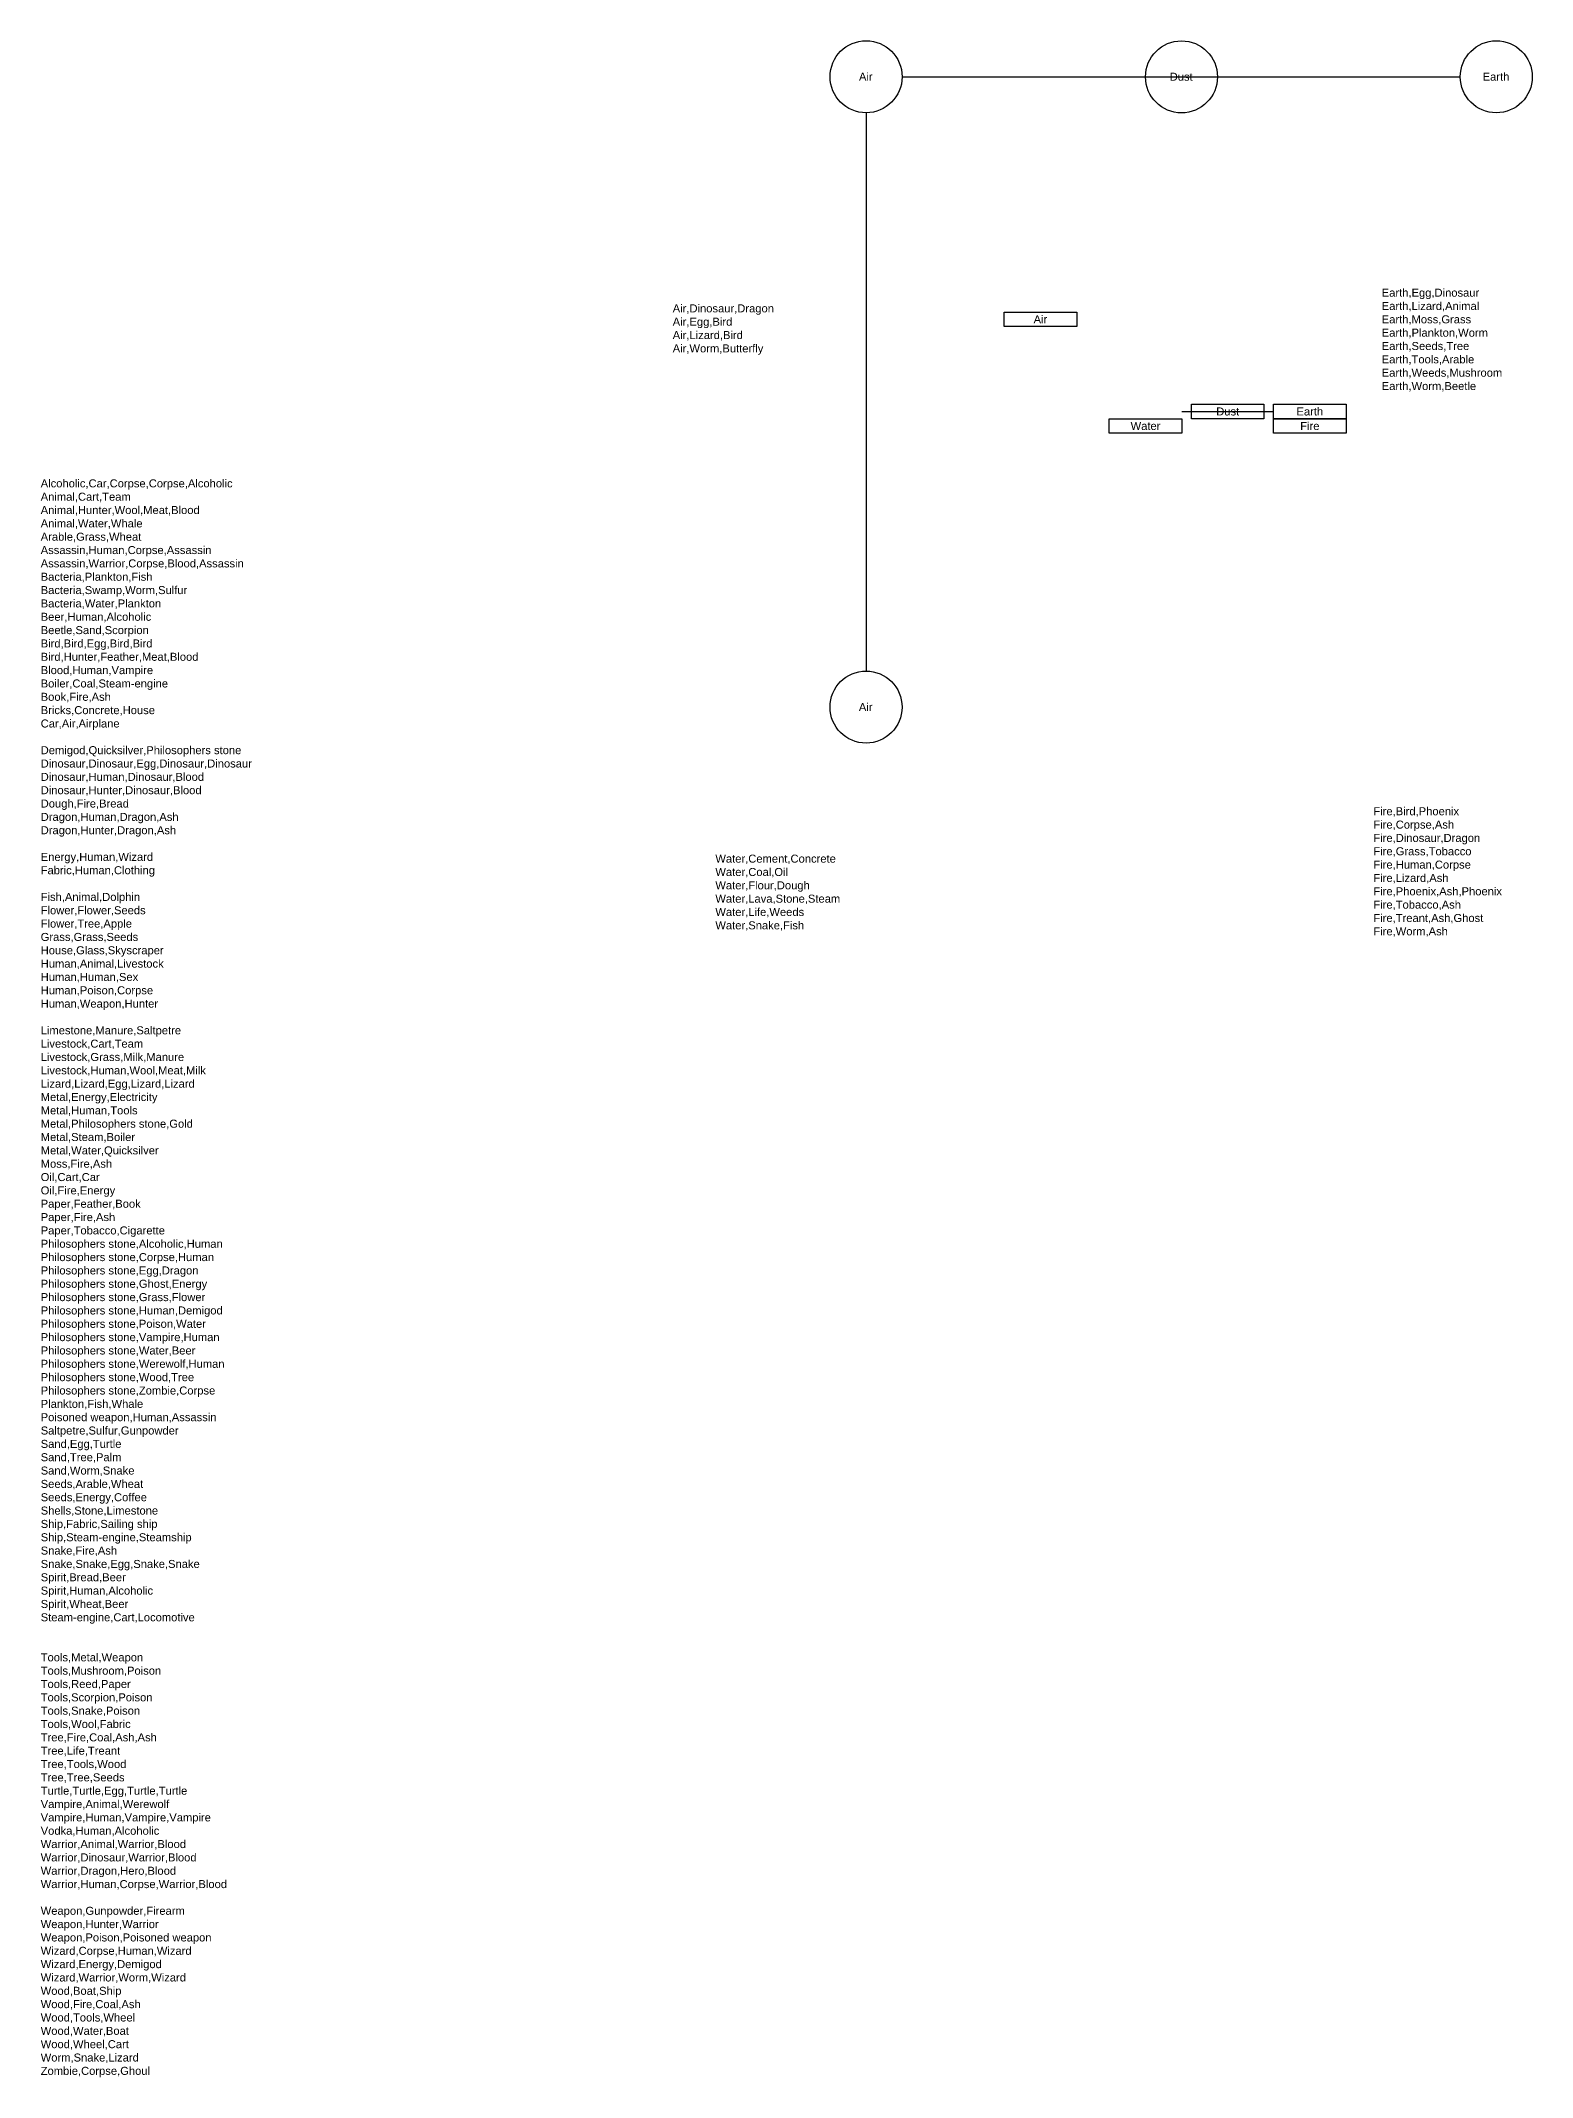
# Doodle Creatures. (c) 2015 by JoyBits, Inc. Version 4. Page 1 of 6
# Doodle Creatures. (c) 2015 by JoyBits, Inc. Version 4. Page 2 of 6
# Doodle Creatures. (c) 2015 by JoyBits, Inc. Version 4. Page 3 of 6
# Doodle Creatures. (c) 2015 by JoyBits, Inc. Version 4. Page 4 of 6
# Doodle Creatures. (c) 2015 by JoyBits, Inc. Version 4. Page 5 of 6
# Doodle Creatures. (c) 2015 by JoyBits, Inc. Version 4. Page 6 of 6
# Model space of a CAD drawing. Header units: millimetres. Extents: x 1066 to 3127, y 223 to 2380.
# Drawn here: x 1066 to 1532, y 223 to 860 of the extents above; entities that cross this region are included whole.
import ezdxf

# ---------------------------------------------------------------- set-up
doc = ezdxf.new("R2010")
doc.units = ezdxf.units.MM
doc.styles.get("Standard").update_dxf_attribs({"font": 'arial.ttf'})

msp = doc.modelspace()

# ---------------------------------------------------------------- linework, layer by layer
for p, q in [((1335.13, 848.28), (1509.56, 848.26)), ((1323.88, 837.03), (1323.86, 662.61)), ((1422.55, 743.7), (1451.2, 743.7))]:
    msp.add_line(p, q)
for points in [[(1367.01, 774.77), (1389.7, 774.77), (1389.7, 770.25), (1367.01, 770.25)], [(1425.53, 745.96), (1448.22, 745.96), (1448.22, 741.44), (1425.53, 741.44)], [(1451.2, 745.96), (1473.89, 745.96), (1473.89, 741.44), (1451.2, 741.44)], [(1399.86, 741.44), (1422.55, 741.44), (1422.55, 736.91), (1399.86, 736.91)], [(1451.2, 741.44), (1473.89, 741.44), (1473.89, 736.91), (1451.2, 736.91)]]:
    msp.add_lwpolyline(points, close=True)
for centre in [(1323.88, 848.28), (1422.44, 848.25), (1520.81, 848.26), (1323.86, 651.36)]:
    msp.add_circle(centre, 11.25)

# ---------------------------------------------------------------- texts
at = {"char_height": 2.5}
for s, insert, width, attachment_point in [('Air', (1323.79, 848.31), 22.686, 5), ('Dust', (1422.34, 848.27), 22.686, 5), ('Earth', (1520.71, 848.28), 22.686, 5), ('Air,Dinosaur,Dragon\\PAir,Egg,Bird\\PAir,Lizard,Bird\\PAir,Worm,Butterfly', (1263.45, 777.17), 32.9701, 1), ('Earth,Egg,Dinosaur\\PEarth,Lizard,Animal\\PEarth,Moss,Grass\\PEarth,Plankton,Worm\\PEarth,Seeds,Tree\\PEarth,Tools,Arable\\PEarth,Weeds,Mushroom\\PEarth,Worm,Beetle', (1485.01, 782.08), 39.0115, 1), ('Air', (1378.36, 772.51), 22.686, 5), ('Dust', (1436.88, 743.7), 22.686, 5), ('Earth', (1462.55, 743.7), 22.686, 5), ('Water', (1411.2, 739.17), 22.686, 5), ('Fire', (1462.55, 739.17), 22.686, 5), ('\\PAlcoholic,Car,Corpse,Corpse,Alcoholic\\PAnimal,Cart,Team\\PAnimal,Hunter,Wool,Meat,Blood\\PAnimal,Water,Whale\\PArable,Grass,Wheat\\PAssassin,Human,Corpse,Assassin\\PAssassin,Warrior,Corpse,Blood,Assassin\\PBacteria,Plankton,Fish\\PBacteria,Swamp,Worm,Sulfur\\PBacteria,Water,Plankton\\PBeer,Human,Alcoholic\\PBeetle,Sand,Scorpion\\PBird,Bird,Egg,Bird,Bird\\PBird,Hunter,Feather,Meat,Blood\\PBlood,Human,Vampire\\PBoiler,Coal,Steam-engine\\PBook,Fire,Ash\\PBricks,Concrete,House\\PCar,Air,Airplane\\P\\PDemigod,Quicksilver,Philosophers stone\\PDinosaur,Dinosaur,Egg,Dinosaur,Dinosaur\\PDinosaur,Human,Dinosaur,Blood\\PDinosaur,Hunter,Dinosaur,Blood\\PDough,Fire,Bread\\PDragon,Human,Dragon,Ash\\PDragon,Hunter,Dragon,Ash\\P\\PEnergy,Human,Wizard\\PFabric,Human,Clothing\\P\\PFish,Animal,Dolphin\\PFlower,Flower,Seeds\\PFlower,Tree,Apple\\PGrass,Grass,Seeds\\PHouse,Glass,Skyscraper\\PHuman,Animal,Livestock\\PHuman,Human,Sex\\PHuman,Poison,Corpse\\PHuman,Weapon,Hunter\\P\\PLimestone,Manure,Saltpetre\\PLivestock,Cart,Team\\PLivestock,Grass,Milk,Manure\\PLivestock,Human,Wool,Meat,Milk\\PLizard,Lizard,Egg,Lizard,Lizard\\PMetal,Energy,Electricity\\PMetal,Human,Tools\\PMetal,Philosophers stone,Gold\\PMetal,Steam,Boiler\\PMetal,Water,Quicksilver\\PMoss,Fire,Ash\\POil,Cart,Car\\POil,Fire,Energy\\PPaper,Feather,Book\\PPaper,Fire,Ash\\PPaper,Tobacco,Cigarette\\PPhilosophers stone,Alcoholic,Human\\PPhilosophers stone,Corpse,Human\\PPhilosophers stone,Egg,Dragon\\PPhilosophers stone,Ghost,Energy\\PPhilosophers stone,Grass,Flower\\PPhilosophers stone,Human,Demigod\\PPhilosophers stone,Poison,Water\\PPhilosophers stone,Vampire,Human\\PPhilosophers stone,Water,Beer\\PPhilosophers stone,Werewolf,Human\\PPhilosophers stone,Wood,Tree\\PPhilosophers stone,Zombie,Corpse\\PPlankton,Fish,Whale\\PPoisoned weapon,Human,Assassin\\PSaltpetre,Sulfur,Gunpowder\\PSand,Egg,Turtle\\PSand,Tree,Palm\\PSand,Worm,Snake\\PSeeds,Arable,Wheat\\PSeeds,Energy,Coffee\\PShells,Stone,Limestone\\PShip,Fabric,Sailing ship\\PShip,Steam-engine,Steamship\\PSnake,Fire,Ash\\PSnake,Snake,Egg,Snake,Snake\\PSpirit,Bread,Beer\\PSpirit,Human,Alcoholic\\PSpirit,Wheat,Beer\\PSteam-engine,Cart,Locomotive\\P\\P\\PTools,Metal,Weapon\\PTools,Mushroom,Poison\\PTools,Reed,Paper\\PTools,Scorpion,Poison\\PTools,Snake,Poison\\PTools,Wool,Fabric\\PTree,Fire,Coal,Ash,Ash\\PTree,Life,Treant\\PTree,Tools,Wood\\PTree,Tree,Seeds\\PTurtle,Turtle,Egg,Turtle,Turtle\\PVampire,Animal,Werewolf\\PVampire,Human,Vampire,Vampire\\PVodka,Human,Alcoholic\\PWarrior,Animal,Warrior,Blood\\PWarrior,Dinosaur,Warrior,Blood\\PWarrior,Dragon,Hero,Blood\\PWarrior,Human,Corpse,Warrior,Blood\\P\\PWeapon,Gunpowder,Firearm\\PWeapon,Hunter,Warrior\\PWeapon,Poison,Poisoned weapon\\PWizard,Corpse,Human,Wizard\\PWizard,Energy,Demigod\\PWizard,Warrior,Worm,Wizard\\PWood,Boat,Ship\\PWood,Fire,Coal,Ash\\PWood,Tools,Wheel\\PWood,Water,Boat\\PWood,Wheel,Cart\\PWorm,Snake,Lizard\\PZombie,Corpse,Ghoul', (1065.96, 726.67), 69.0701, 1), ('Air', (1323.76, 651.38), 22.686, 5), ('Fire,Bird,Phoenix\\PFire,Corpse,Ash\\PFire,Dinosaur,Dragon\\PFire,Grass,Tobacco\\PFire,Human,Corpse\\PFire,Lizard,Ash\\PFire,Phoenix,Ash,Phoenix\\PFire,Tobacco,Ash\\PFire,Treant,Ash,Ghost\\PFire,Worm,Ash', (1482.4, 620.07), 41.8675, 1), ('Water,Cement,Concrete\\PWater,Coal,Oil\\PWater,Flour,Dough\\PWater,Lava,Stone,Steam\\PWater,Life,Weeds\\PWater,Snake,Fish', (1276.78, 605.27), 40.6893, 1)]:
    msp.add_mtext(s, dxfattribs=dict(at, insert=insert, width=width, attachment_point=attachment_point))

doc.saveas('drawing.dxf')
